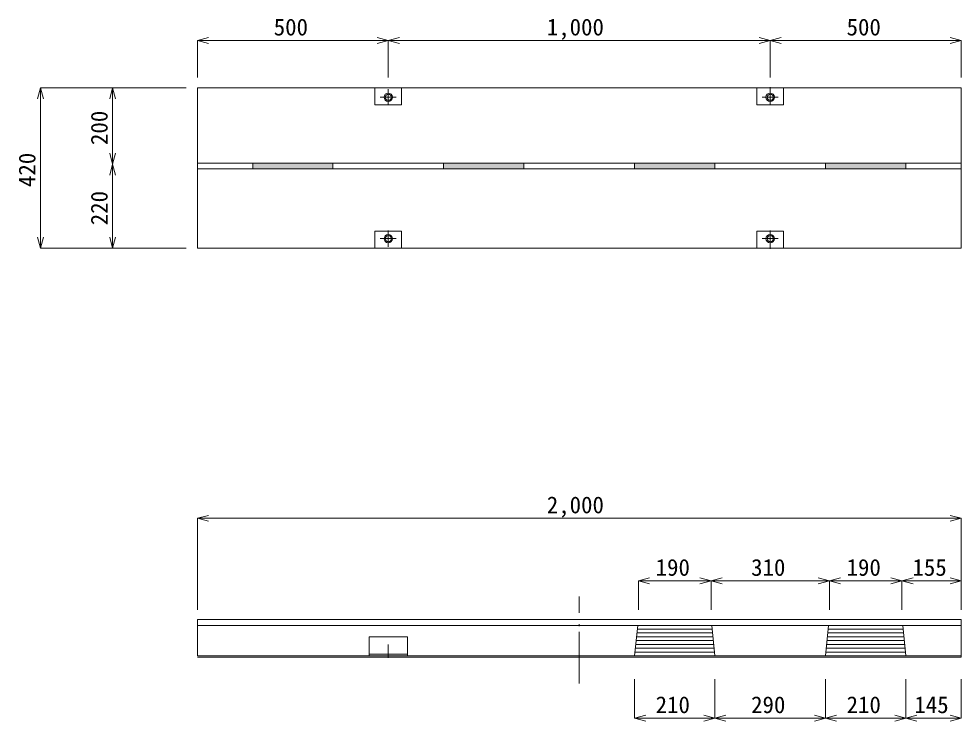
# Model space of a CAD drawing. Units: millimetres, scale not verified. Extents: x 234 to 10193, y -1344 to 4112.
# Drawn here: x 6432 to 8899, y 1399 to 3237 of the extents above; entities that cross this region are included whole.
import ezdxf
from ezdxf.enums import TextEntityAlignment as Align

# ---------------------------------------------------------------- set-up
doc = ezdxf.new("R2010")
doc.units = ezdxf.units.MM
doc.header["$LTSCALE"] = 20
doc.linetypes.add('DASHED_DOTTED', pattern=[9.25, 6, -1.5, 0.25, -1.5])
doc.layers.add('0-1', color=7, linetype='Continuous', lineweight=18)
doc.styles.add('ＭＳ ゴシック', font='')
doc.styles.get('ＭＳ ゴシック').set_extended_font_data('MS Gothic')

msp = doc.modelspace()

# ---------------------------------------------------------------- hatches: boundary and pattern name
at = {"layer": '0-1'}
for points in [[(7044.23, 2844.83), (7254.23, 2844.83), (7254.23, 2859.83), (7044.23, 2859.83)], [(7544.23, 2844.83), (7754.23, 2844.83), (7754.23, 2859.83), (7544.23, 2859.83)], [(8044.23, 2844.83), (8254.23, 2844.83), (8254.23, 2859.83), (8044.23, 2859.83)], [(8544.23, 2844.83), (8754.23, 2844.83), (8754.23, 2859.83), (8544.23, 2859.83)]]:
    msp.add_hatch(color=8, dxfattribs=at).paths.add_polyline_path(points)

# ---------------------------------------------------------------- linework, layer by layer
at = {"layer": '0-1', "color": 4}
for p, q in [((6899.23, 3180.45), (6928.21, 3188.21)), ((7399.23, 3180.45), (7370.25, 3188.21)), ((7399.23, 3180.45), (7428.21, 3188.21)), ((8399.23, 3180.45), (8370.25, 3188.21)), ((8399.23, 3180.45), (8428.2, 3188.21)), ((8899.23, 3180.45), (8870.25, 3188.21)), ((6899.23, 3180.45), (7399.23, 3180.45)), ((6899.23, 3180.45), (6928.21, 3172.68)), ((6899.23, 3180.45), (6899.23, 3083.99)), ((7399.23, 3180.45), (7370.25, 3172.68)), ((7399.23, 3180.45), (7399.23, 3083.99)), ((7399.23, 3180.45), (8399.23, 3180.45)), ((7399.23, 3180.45), (7428.21, 3172.68)), ((8399.23, 3180.45), (8370.25, 3172.68)), ((8399.23, 3180.45), (8399.23, 3083.99)), ((8399.23, 3180.45), (8899.23, 3180.45)), ((8399.23, 3180.45), (8428.2, 3172.68)), ((8899.23, 3180.45), (8870.25, 3172.68)), ((8899.23, 3180.45), (8899.23, 3083.99)), ((6488.58, 3056.87), (6480.82, 3027.9)), ((6488.58, 2636.87), (6488.58, 3056.87)), ((6488.58, 3056.87), (6496.35, 3027.9)), ((6488.58, 3056.87), (6870.38, 3056.87)), ((6677.47, 3056.87), (6669.71, 3027.9)), ((6677.47, 2856.87), (6677.47, 3056.87)), ((6677.47, 3056.87), (6685.24, 3027.9)), ((6677.47, 3056.87), (6870.38, 3056.87)), ((6677.47, 2856.87), (6669.71, 2885.85)), ((6677.47, 2856.87), (6685.24, 2885.85)), ((6677.47, 2856.87), (6669.71, 2827.9)), ((6677.47, 2636.87), (6677.47, 2856.87)), ((6677.47, 2856.87), (6685.24, 2827.9)), ((6488.58, 2636.87), (6480.82, 2665.85)), ((6488.58, 2636.87), (6496.35, 2665.85)), ((6677.47, 2636.87), (6669.71, 2665.85)), ((6677.47, 2636.87), (6685.24, 2665.85)), ((6488.58, 2636.87), (6870.38, 2636.87)), ((6677.47, 2636.87), (6870.38, 2636.87))]:
    msp.add_line(p, q, dxfattribs=at)
at = {"layer": '0-1', "color": 2}
for p, q in [((8899.23, 3056.87), (6899.23, 3056.87)), ((6899.23, 3056.87), (6899.23, 2636.87)), ((8899.23, 2636.87), (8899.23, 3056.87)), ((8899.23, 2859.83), (6899.23, 2859.83)), ((8899.23, 2844.83), (6899.23, 2844.83)), ((6899.23, 2636.87), (8899.23, 2636.87)), ((6899.23, 1664.87), (8899.23, 1664.87)), ((6899.23, 1664.87), (6899.23, 1569.87)), ((8899.23, 1664.87), (8899.23, 1566.87)), ((7899.23, 1632.87), (7899.23, 1497.56)), ((6899.23, 1569.87), (8899.23, 1569.87)), ((6899.23, 1566.87), (8899.23, 1566.87))]:
    msp.add_line(p, q, dxfattribs=at)
at = {"layer": '0-1'}
for p, q in [((6899.23, 3056.87), (8899.23, 3056.87)), ((7434.24, 3056.88), (7364.24, 3056.88)), ((7364.24, 3056.88), (7364.24, 3011.88)), ((7399.23, 3052.87), (7399.23, 3010.87)), ((7399.23, 3052.87), (7399.23, 3010.87)), ((7399.24, 3052.87), (7399.24, 3010.87)), ((7399.24, 3052.87), (7399.24, 3010.87)), ((7434.24, 3056.88), (7434.24, 3011.88)), ((8434.23, 3056.88), (8364.23, 3056.88)), ((8434.23, 3056.87), (8364.23, 3056.87)), ((8364.23, 3056.87), (8364.23, 3011.87)), ((8399.22, 3052.87), (8399.22, 3010.87)), ((8399.22, 3052.87), (8399.22, 3010.87)), ((8399.23, 3050.34), (8399.23, 3058.4)), ((8399.23, 3052.87), (8399.23, 3010.87)), ((8399.23, 3052.87), (8399.23, 3010.87)), ((8434.23, 3056.87), (8434.23, 3011.87)), ((7434.24, 3011.88), (7364.24, 3011.88)), ((7378.22, 3031.87), (7420.23, 3031.87)), ((7378.22, 3031.87), (7420.23, 3031.87)), ((7420.23, 3031.87), (7378.23, 3031.87)), ((7378.24, 3031.87), (7420.24, 3031.87)), ((7420.24, 3031.87), (7378.24, 3031.87)), ((8434.23, 3011.87), (8364.23, 3011.87)), ((8378.22, 3031.87), (8420.22, 3031.87)), ((8378.22, 3031.87), (8420.22, 3031.87)), ((8420.22, 3031.87), (8378.22, 3031.87)), ((8378.23, 3031.87), (8420.23, 3031.87)), ((8420.23, 3031.87), (8378.23, 3031.87)), ((7434.24, 2681.87), (7364.24, 2681.87)), ((7364.24, 2636.87), (7364.24, 2681.87)), ((7399.23, 2640.87), (7399.23, 2682.87)), ((7399.23, 2640.87), (7399.23, 2682.87)), ((7399.24, 2640.87), (7399.24, 2682.87)), ((7399.24, 2640.87), (7399.24, 2682.87)), ((7434.24, 2636.87), (7434.24, 2681.87)), ((8434.23, 2681.87), (8364.23, 2681.87)), ((8364.23, 2636.87), (8364.23, 2681.87)), ((8399.22, 2640.87), (8399.22, 2682.88)), ((8399.22, 2640.87), (8399.22, 2682.88)), ((8399.23, 2640.87), (8399.23, 2682.87)), ((8399.23, 2640.87), (8399.23, 2682.87)), ((8434.23, 2636.87), (8434.23, 2681.87)), ((7378.22, 2661.87), (7420.23, 2661.87)), ((7378.22, 2661.87), (7420.23, 2661.87)), ((7420.23, 2661.87), (7378.23, 2661.87)), ((7378.24, 2661.87), (7420.24, 2661.87)), ((7420.24, 2661.87), (7378.24, 2661.87)), ((8378.22, 2661.87), (8420.22, 2661.87)), ((8378.22, 2661.87), (8420.22, 2661.87)), ((8420.22, 2661.87), (8378.22, 2661.87)), ((8378.23, 2661.87), (8420.23, 2661.87)), ((8420.23, 2661.87), (8378.23, 2661.87)), ((8399.23, 2643.41), (8399.23, 2635.35)), ((6899.23, 2636.87), (8899.23, 2636.87)), ((7434.24, 2636.87), (7364.24, 2636.87)), ((8434.23, 2636.87), (8364.23, 2636.87)), ((8434.23, 2636.87), (8364.23, 2636.87)), ((6899.23, 1929.95), (6928.21, 1937.71)), ((8899.23, 1929.95), (6899.23, 1929.95)), ((6899.23, 1929.95), (6928.21, 1922.19)), ((6899.23, 1929.95), (6899.23, 1690.12)), ((8899.23, 1929.95), (8870.25, 1937.71)), ((8899.23, 1929.95), (8870.25, 1922.19)), ((8899.23, 1929.95), (8899.23, 1690.12)), ((8899.23, 1766.31), (8899.23, 1896.02)), ((8054.23, 1766.31), (8083.21, 1774.08)), ((8244.23, 1766.31), (8054.23, 1766.31)), ((8054.23, 1766.31), (8083.21, 1758.55)), ((8054.23, 1690.12), (8054.23, 1766.31)), ((8244.23, 1766.31), (8215.25, 1774.08)), ((8244.23, 1766.31), (8215.25, 1758.55)), ((8244.23, 1766.31), (8273.21, 1774.08)), ((8554.23, 1766.31), (8244.23, 1766.31)), ((8244.23, 1766.31), (8273.21, 1758.55)), ((8244.23, 1690.12), (8244.23, 1766.31)), ((8554.23, 1766.31), (8525.25, 1774.08)), ((8554.23, 1766.31), (8525.25, 1758.55)), ((8554.23, 1766.31), (8583.21, 1774.08)), ((8744.23, 1766.31), (8554.23, 1766.31)), ((8554.23, 1766.31), (8583.21, 1758.55)), ((8554.23, 1690.12), (8554.23, 1766.31)), ((8744.23, 1766.31), (8715.25, 1774.08)), ((8744.23, 1766.31), (8715.25, 1758.55)), ((8744.23, 1766.31), (8773.21, 1774.08)), ((8899.23, 1766.31), (8744.23, 1766.31)), ((8744.23, 1766.31), (8773.21, 1758.55)), ((8744.23, 1690.12), (8744.23, 1766.31)), ((8899.23, 1766.31), (8870.25, 1774.08)), ((8899.23, 1766.31), (8870.25, 1758.55)), ((6899.23, 1664.87), (8899.23, 1664.87)), ((8899.23, 1569.87), (8899.23, 1664.87)), ((6899.23, 1649.87), (8899.23, 1649.87)), ((8044.23, 1569.87), (8052.23, 1649.87)), ((8050.23, 1629.87), (8248.23, 1629.87)), ((8051.23, 1639.87), (8247.23, 1639.87)), ((8052.23, 1649.87), (8246.23, 1649.87)), ((8254.23, 1569.87), (8246.23, 1649.87)), ((8544.23, 1569.87), (8552.23, 1649.87)), ((8550.23, 1629.87), (8748.23, 1629.87)), ((8551.23, 1639.87), (8747.23, 1639.87)), ((8552.23, 1649.87), (8746.23, 1649.87)), ((8754.23, 1569.87), (8746.23, 1649.87)), ((7449.23, 1619.87), (7349.23, 1619.87)), ((7349.23, 1619.87), (7349.23, 1569.87)), ((7449.23, 1569.87), (7449.23, 1619.87)), ((8048.23, 1609.87), (8250.23, 1609.87)), ((8049.23, 1619.87), (8249.23, 1619.87)), ((8548.23, 1609.87), (8750.23, 1609.87)), ((8549.23, 1619.87), (8749.23, 1619.87)), ((7399.23, 1599.87), (7399.23, 1564.87)), ((7399.23, 1590.14), (7399.23, 1566.05)), ((8045.23, 1579.87), (8253.23, 1579.87)), ((8046.23, 1589.87), (8252.23, 1589.87)), ((8047.23, 1599.87), (8251.23, 1599.87)), ((8545.23, 1579.87), (8753.23, 1579.87)), ((8546.23, 1589.87), (8752.23, 1589.87)), ((8547.23, 1599.87), (8751.23, 1599.87)), ((7449.23, 1574.87), (7349.23, 1574.87)), ((7349.23, 1569.87), (7449.23, 1569.87)), ((8044.23, 1509.43), (8044.23, 1406.91)), ((8254.23, 1509.43), (8254.23, 1406.91)), ((8544.23, 1509.43), (8544.23, 1406.91)), ((8754.23, 1509.43), (8754.23, 1406.91)), ((8899.23, 1509.43), (8899.23, 1406.91)), ((8044.23, 1406.91), (8073.21, 1414.68)), ((8044.23, 1406.91), (8073.21, 1399.15)), ((8254.23, 1406.91), (8044.23, 1406.91)), ((8254.23, 1406.91), (8225.25, 1414.68)), ((8254.23, 1406.91), (8225.25, 1399.15)), ((8254.23, 1406.91), (8283.21, 1414.68)), ((8254.23, 1406.91), (8283.21, 1399.15)), ((8544.23, 1406.91), (8254.23, 1406.91)), ((8544.23, 1406.91), (8515.25, 1414.68)), ((8544.23, 1406.91), (8515.25, 1399.15)), ((8544.23, 1406.91), (8573.21, 1414.68)), ((8544.23, 1406.91), (8573.21, 1399.15)), ((8754.23, 1406.91), (8544.23, 1406.91)), ((8754.23, 1406.91), (8725.25, 1414.68)), ((8754.23, 1406.91), (8725.25, 1399.15)), ((8754.23, 1406.91), (8783.21, 1414.68)), ((8754.23, 1406.91), (8783.21, 1399.15)), ((8899.23, 1406.91), (8754.23, 1406.91)), ((8899.23, 1406.91), (8870.25, 1414.68)), ((8899.23, 1406.91), (8870.25, 1399.15))]:
    msp.add_line(p, q, dxfattribs=at)
at = {"layer": '0-1', "linetype": 'DASHED_DOTTED'}
msp.add_line((7899.23, 1497.56), (7899.23, 1725.34), dxfattribs=at)
at = {"layer": '0-1', "color": 8}
for points in [[(7044.23, 2844.83), (7254.23, 2844.83), (7254.23, 2859.83), (7044.23, 2859.83)], [(7544.23, 2844.83), (7754.23, 2844.83), (7754.23, 2859.83), (7544.23, 2859.83)], [(8044.23, 2844.83), (8254.23, 2844.83), (8254.23, 2859.83), (8044.23, 2859.83)], [(8544.23, 2844.83), (8754.23, 2844.83), (8754.23, 2859.83), (8544.23, 2859.83)]]:
    msp.add_lwpolyline(points, close=True, dxfattribs=at)
at = {"layer": '0-1'}
for centre, radius in [((7399.23, 3031.87), 11), ((7399.23, 3031.87), 11), ((7399.24, 3031.87), 11), ((7399.24, 3031.87), 11), ((7399.23, 3031.87), 8), ((7399.23, 3031.87), 8), ((7399.24, 3031.87), 8), ((7399.24, 3031.87), 8), ((8399.22, 3031.87), 11), ((8399.22, 3031.87), 11), ((8399.23, 3031.87), 11), ((8399.23, 3031.87), 11), ((8399.22, 3031.87), 8), ((8399.22, 3031.87), 8), ((8399.23, 3031.87), 8), ((8399.23, 3031.87), 8), ((7399.23, 2661.87), 11), ((7399.23, 2661.87), 11), ((7399.24, 2661.87), 11), ((7399.24, 2661.87), 11), ((7399.23, 2661.87), 8), ((7399.23, 2661.87), 8), ((7399.24, 2661.87), 8), ((7399.24, 2661.87), 8), ((8399.22, 2661.87), 11), ((8399.22, 2661.87), 11), ((8399.23, 2661.87), 11), ((8399.23, 2661.87), 11), ((8399.22, 2661.87), 8), ((8399.22, 2661.87), 8), ((8399.23, 2661.87), 8), ((8399.23, 2661.87), 8)]:
    msp.add_circle(centre, radius, dxfattribs=at)

# ---------------------------------------------------------------- texts
at = {"layer": '0-1', "style": 'ＭＳ ゴシック'}
for s, p in [('500', (7099.23, 3180.45)), ('1,000', (7814.23, 3180.45)), ('500', (8599.23, 3180.45)), ('2,000', (7814.23, 1929.95)), ('190', (8099.23, 1766.31)), ('310', (8349.23, 1766.31)), ('190', (8599.23, 1766.31)), ('155', (8771.73, 1766.31)), ('210', (8099.23, 1406.91)), ('290', (8349.23, 1406.91)), ('210', (8599.23, 1406.91)), ('145', (8776.73, 1406.91))]:
    msp.add_text(s, height=43.99, dxfattribs=at).set_placement(p, align=Align.BOTTOM_LEFT)
for s, p in [('200', (6677.47, 2906.87)), ('420', (6488.58, 2796.87)), ('220', (6677.47, 2696.87))]:
    msp.add_text(s, height=43.99, rotation=90, dxfattribs=at).set_placement(p, align=Align.BOTTOM_LEFT)

doc.saveas('drawing.dxf')
